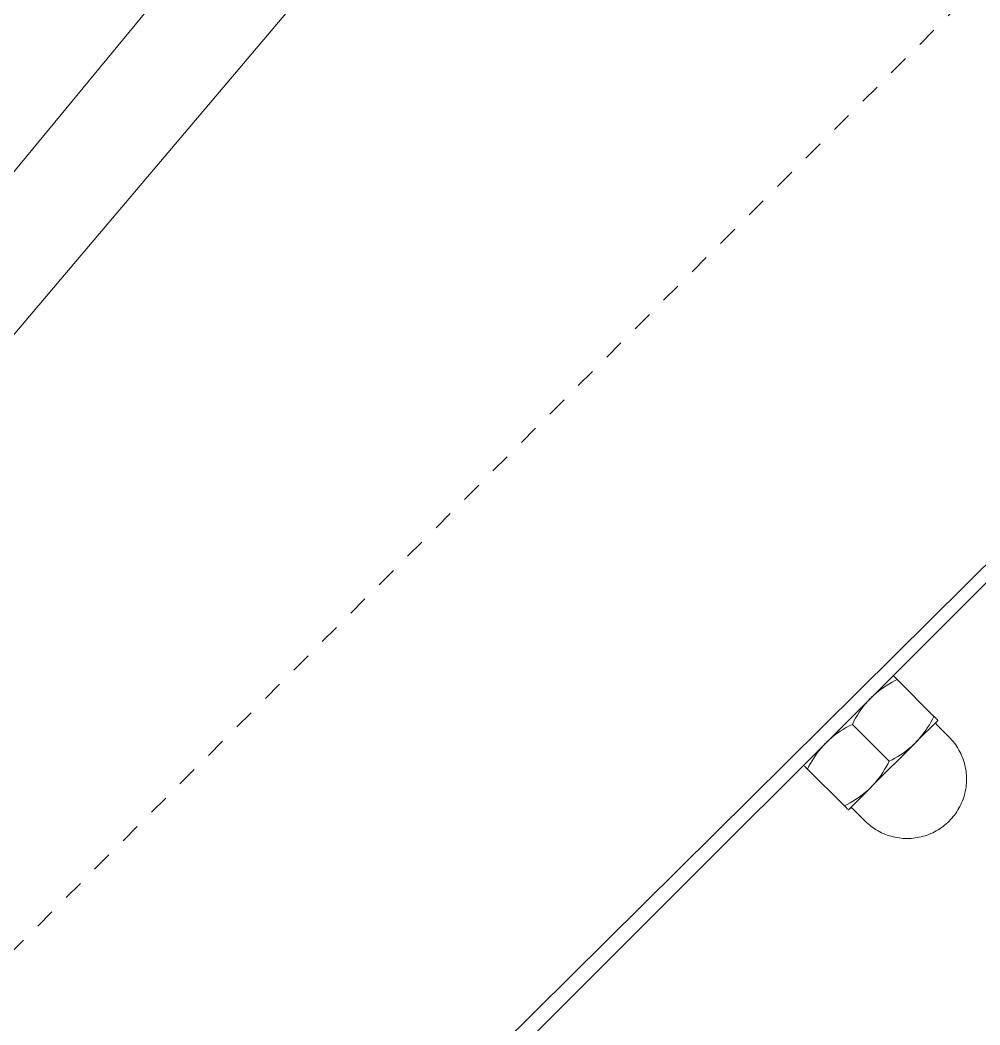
# Model space of a CAD drawing. Header units: inches. Extents: x -14 to 184, y -4 to 134.
# Drawn here: x 64.923 to 69.694, y 62.366 to 67.362 of the extents above; entities that cross this region are included whole.
import ezdxf

# ---------------------------------------------------------------- set-up
doc = ezdxf.new("R2010")
doc.units = ezdxf.units.IN
doc.linetypes.add('HIDDEN', pattern=[1.905, 1.27, -0.635])
doc.layers.add('ZANO_R', color=7, linetype='Continuous', lineweight=0)
doc.layers.add('ZANO_R_przerywana', color=250, linetype='HIDDEN', lineweight=0)

msp = doc.modelspace()

# ---------------------------------------------------------------- linework, layer by layer
at = {"layer": 'ZANO_R'}
for p, q in [((57.36583, 57.49544), (68.45687, 70.92605)), ((68.91115, 70.54621), (57.65686, 57.25211)), ((60.03716, 55.05177), (72.40729, 67.31441)), ((72.24184, 67.08196), (60.27113, 55.11125)), ((69.26328, 64.10301), (69.26309, 64.1032)), ((69.2636, 64.10269), (69.26343, 64.10286)), ((69.26409, 64.10221), (69.26386, 64.10244)), ((69.21546, 64.04419), (69.22846, 64.05286)), ((69.22846, 64.05286), (69.24172, 64.06111)), ((69.24172, 64.06111), (69.25524, 64.06894)), ((69.25524, 64.06894), (69.269, 64.07635)), ((69.26705, 64.09925), (69.26613, 64.10017)), ((69.26704, 64.09924), (69.26726, 64.09903)), ((69.26841, 64.09787), (69.26726, 64.09903)), ((69.26841, 64.09787), (69.26849, 64.0978)), ((69.26962, 64.09667), (69.26849, 64.0978)), ((69.269, 64.07635), (69.28298, 64.08331)), ((69.26962, 64.09667), (69.26987, 64.09642)), ((69.27093, 64.09536), (69.26987, 64.09642)), ((69.27093, 64.09536), (69.27138, 64.09491)), ((69.27225, 64.09404), (69.27138, 64.09491)), ((69.27225, 64.09404), (69.28076, 64.08553)), ((69.28298, 64.08331), (69.28076, 64.08553)), ((69.28298, 64.08331), (69.4659, 63.90038)), ((69.15491, 63.99499), (69.16639, 64.00558)), ((69.16639, 64.00558), (69.17819, 64.01581)), ((69.17819, 64.01581), (69.19032, 64.02566)), ((69.19032, 64.02566), (69.20274, 64.03512)), ((69.20274, 64.03512), (69.21546, 64.04419)), ((69.11464, 63.94905), (69.12545, 63.9626)), ((69.12545, 63.9626), (69.13673, 63.97577)), ((69.13673, 63.97577), (69.14846, 63.98854)), ((69.07632, 63.89133), (69.08514, 63.90625)), ((69.08514, 63.90625), (69.09447, 63.92086)), ((69.09447, 63.92086), (69.10431, 63.93513)), ((69.10431, 63.93513), (69.11464, 63.94905)), ((69.02954, 63.84455), (69.04476, 63.85284)), ((69.04476, 63.85284), (69.06027, 63.8606)), ((69.06027, 63.8606), (69.06802, 63.8761)), ((69.24319, 63.67767), (69.06027, 63.8606)), ((69.06802, 63.8761), (69.07632, 63.89133)), ((69.4858, 63.88049), (69.37649, 63.77119)), ((69.44303, 63.85797), (69.4345, 63.84436)), ((69.45112, 63.87186), (69.44303, 63.85797)), ((69.45874, 63.886), (69.45112, 63.87186)), ((69.4659, 63.90038), (69.45874, 63.886)), ((69.4659, 63.90038), (69.4686, 63.89769)), ((69.47021, 63.89608), (69.4686, 63.89768)), ((69.47021, 63.89608), (69.47129, 63.89499)), ((69.47221, 63.89408), (69.47129, 63.89499)), ((69.47221, 63.89408), (69.47397, 63.89232)), ((69.47409, 63.8922), (69.47397, 63.89232)), ((69.47409, 63.8922), (69.47531, 63.89098)), ((69.47586, 63.89043), (69.47531, 63.89098)), ((69.47586, 63.89043), (69.47663, 63.88966)), ((69.47595, 63.86657), (69.47596, 63.8669)), ((69.47596, 63.86623), (69.47595, 63.86657)), ((69.47596, 63.8669), (69.47598, 63.86724)), ((69.47598, 63.8659), (69.47596, 63.86623)), ((69.47598, 63.86724), (69.476, 63.86757)), ((69.47601, 63.86556), (69.47598, 63.8659)), ((69.476, 63.86757), (69.47604, 63.86791)), ((69.47605, 63.86523), (69.47601, 63.86556)), ((69.47604, 63.86791), (69.4761, 63.86824)), ((69.4761, 63.8649), (69.47605, 63.86523)), ((69.4761, 63.86824), (69.47616, 63.86857)), ((69.47616, 63.86457), (69.4761, 63.8649)), ((69.47616, 63.86857), (69.47623, 63.86889)), ((69.47623, 63.86424), (69.47616, 63.86457)), ((69.47623, 63.86889), (69.47632, 63.86922)), ((69.47632, 63.86391), (69.47623, 63.86424)), ((69.47632, 63.86922), (69.47641, 63.86954)), ((69.47642, 63.86359), (69.47632, 63.86391)), ((69.47641, 63.86954), (69.47652, 63.86986)), ((69.47652, 63.86327), (69.47642, 63.86359)), ((69.47652, 63.86986), (69.47664, 63.87017)), ((69.47664, 63.86296), (69.47652, 63.86327)), ((69.4775, 63.88879), (69.47663, 63.88965)), ((69.47664, 63.87017), (69.47676, 63.87048)), ((69.47677, 63.86265), (69.47664, 63.86296)), ((69.47676, 63.87048), (69.4769, 63.87079)), ((69.47691, 63.86234), (69.47677, 63.86265)), ((69.4769, 63.87079), (69.47705, 63.87109)), ((69.47706, 63.86204), (69.47691, 63.86234)), ((69.47705, 63.87109), (69.47721, 63.87139)), ((69.47722, 63.86175), (69.47706, 63.86204)), ((69.47721, 63.87139), (69.47738, 63.87168)), ((69.47739, 63.86146), (69.47722, 63.86175)), ((69.47738, 63.87168), (69.47756, 63.87196)), ((69.47757, 63.86117), (69.47739, 63.86146)), ((69.4775, 63.88879), (69.47795, 63.88834)), ((69.47756, 63.87196), (69.47775, 63.87224)), ((69.47776, 63.8609), (69.47757, 63.86117)), ((69.47775, 63.87224), (69.47795, 63.87251)), ((69.47795, 63.86063), (69.47776, 63.8609)), ((69.47901, 63.88728), (69.47795, 63.88833)), ((69.47795, 63.87251), (69.47815, 63.87277)), ((69.47816, 63.86036), (69.47795, 63.86063)), ((69.47815, 63.87277), (69.47837, 63.87303)), ((69.47838, 63.8601), (69.47816, 63.86036)), ((69.4786, 63.85986), (69.47838, 63.8601)), ((69.47884, 63.85961), (69.4786, 63.85986)), ((69.54147, 63.79698), (69.47884, 63.85961)), ((69.47901, 63.88728), (69.47926, 63.88702)), ((69.48039, 63.8859), (69.47926, 63.88702)), ((69.48039, 63.8859), (69.48056, 63.88573)), ((69.48162, 63.88467), (69.48056, 63.88573)), ((69.48162, 63.88467), (69.48184, 63.88445)), ((69.48271, 63.88359), (69.48184, 63.88445)), ((69.48368, 63.88262), (69.48308, 63.88321)), ((69.48441, 63.8819), (69.48426, 63.88204)), ((69.48501, 63.88129), (69.48481, 63.88149)), ((69.48544, 63.88085), (69.48529, 63.88101)), ((69.4858, 63.88049), (69.48555, 63.88075)), ((68.95826, 63.79541), (68.97182, 63.80622)), ((68.97182, 63.80622), (68.98574, 63.81655)), ((68.98574, 63.81655), (69.00001, 63.82639)), ((69.00001, 63.82639), (69.01462, 63.83573)), ((69.01462, 63.83573), (69.02954, 63.84455)), ((69.40631, 63.80528), (69.39608, 63.79289)), ((69.41613, 63.818), (69.40631, 63.80528)), ((69.42553, 63.83103), (69.41613, 63.818)), ((69.4345, 63.84436), (69.42553, 63.83103)), ((68.90506, 63.74267), (68.91529, 63.75448)), ((68.91529, 63.75448), (68.92588, 63.76596)), ((68.93233, 63.77241), (68.9451, 63.78414)), ((68.9451, 63.78414), (68.95826, 63.79541)), ((69.37177, 63.76647), (69.1544, 63.5491)), ((69.36274, 63.75812), (69.35069, 63.7475)), ((69.37444, 63.76914), (69.36274, 63.75812)), ((69.38545, 63.78084), (69.37444, 63.76914)), ((69.39608, 63.79289), (69.38545, 63.78084)), ((69.54147, 63.79698), (69.54848, 63.78973)), ((69.54848, 63.78973), (69.55524, 63.78224)), ((69.55524, 63.78224), (69.56173, 63.77453)), ((69.56173, 63.77453), (69.56796, 63.7666)), ((69.56796, 63.7666), (69.57391, 63.75846)), ((69.57391, 63.75846), (69.57959, 63.75013)), ((68.86801, 63.69241), (68.87667, 63.7054)), ((68.87667, 63.7054), (68.88574, 63.71812)), ((68.88574, 63.71812), (68.89521, 63.73055)), ((68.89521, 63.73055), (68.90506, 63.74267)), ((69.29922, 63.70908), (69.2856, 63.70055)), ((69.31255, 63.71805), (69.29922, 63.70908)), ((69.32558, 63.72745), (69.31255, 63.71805)), ((69.3383, 63.73727), (69.32558, 63.72745)), ((69.35069, 63.7475), (69.3383, 63.73727)), ((69.57959, 63.75013), (69.58497, 63.74161)), ((69.58497, 63.74161), (69.59006, 63.7329)), ((69.59006, 63.7329), (69.59485, 63.72403)), ((69.59485, 63.72403), (69.59934, 63.715)), ((69.59934, 63.715), (69.60351, 63.70582)), ((69.60351, 63.70582), (69.60737, 63.69651)), ((68.81766, 63.65778), (68.81795, 63.65749)), ((68.81801, 63.65743), (68.81817, 63.65726)), ((68.81862, 63.65681), (68.81865, 63.65678)), ((68.8229, 63.65255), (68.82299, 63.65245)), ((68.82299, 63.65245), (68.82307, 63.65238)), ((68.82307, 63.65238), (68.82436, 63.65108)), ((68.83756, 63.63789), (68.84452, 63.65187)), ((68.84452, 63.65187), (68.85192, 63.66563)), ((68.85192, 63.66563), (68.85976, 63.67914)), ((68.85976, 63.67914), (68.86801, 63.69241)), ((69.23603, 63.66329), (69.22841, 63.64915)), ((69.24319, 63.67767), (69.23603, 63.66329)), ((69.25758, 63.68484), (69.24319, 63.67767)), ((69.27172, 63.69246), (69.25758, 63.68484)), ((69.2856, 63.70055), (69.27172, 63.69246)), ((69.60737, 63.69651), (69.61091, 63.68707)), ((69.61091, 63.68707), (69.61412, 63.67751)), ((69.61412, 63.67751), (69.61701, 63.66785)), ((69.61701, 63.66785), (69.61956, 63.6581)), ((69.61956, 63.6581), (69.62178, 63.64826)), ((68.82436, 63.65108), (68.82445, 63.651)), ((68.82445, 63.651), (68.82588, 63.64957)), ((68.82588, 63.64957), (68.82596, 63.64949)), ((68.82596, 63.64949), (68.82753, 63.64792)), ((68.82753, 63.64792), (68.83756, 63.63789)), ((68.83756, 63.63789), (69.02048, 63.45496)), ((69.20282, 63.60832), (69.19342, 63.59529)), ((69.21179, 63.62165), (69.20282, 63.60832)), ((69.22032, 63.63526), (69.21179, 63.62165)), ((69.22841, 63.64915), (69.22032, 63.63526)), ((69.62178, 63.64826), (69.62366, 63.63836)), ((69.62366, 63.63836), (69.62521, 63.62839)), ((69.62521, 63.62839), (69.62641, 63.61838)), ((69.62641, 63.61838), (69.62727, 63.60834)), ((69.62727, 63.60834), (69.62779, 63.59827)), ((69.16274, 63.55813), (69.15173, 63.54643)), ((69.17337, 63.57018), (69.16274, 63.55813)), ((69.1836, 63.58257), (69.17337, 63.57018)), ((69.19342, 63.59529), (69.1836, 63.58257)), ((69.62641, 63.55799), (69.62521, 63.54798)), ((69.62727, 63.56803), (69.62641, 63.55799)), ((69.62779, 63.5781), (69.62727, 63.56803)), ((69.62779, 63.59827), (69.62796, 63.58818)), ((69.62796, 63.58818), (69.62779, 63.5781)), ((69.14968, 63.54438), (69.04037, 63.43507)), ((69.10287, 63.50474), (69.08984, 63.49534)), ((69.11559, 63.51456), (69.10287, 63.50474)), ((69.12798, 63.52479), (69.11559, 63.51456)), ((69.14003, 63.53541), (69.12798, 63.52479)), ((69.15173, 63.54643), (69.14003, 63.53541)), ((69.61701, 63.50852), (69.61412, 63.49886)), ((69.61956, 63.51827), (69.61701, 63.50852)), ((69.62178, 63.52811), (69.61956, 63.51827)), ((69.62366, 63.53801), (69.62178, 63.52811)), ((69.62521, 63.54798), (69.62366, 63.53801)), ((69.03487, 63.46212), (69.02048, 63.45496)), ((69.02048, 63.45496), (69.02867, 63.44678)), ((69.04901, 63.46975), (69.03487, 63.46212)), ((69.06289, 63.47783), (69.04901, 63.46975)), ((69.07651, 63.48637), (69.06289, 63.47783)), ((69.08984, 63.49534), (69.07651, 63.48637)), ((69.59485, 63.45234), (69.59006, 63.44347)), ((69.59934, 63.46137), (69.59485, 63.45234)), ((69.60351, 63.47055), (69.59934, 63.46137)), ((69.60737, 63.47986), (69.60351, 63.47055)), ((69.61091, 63.4893), (69.60737, 63.47986)), ((69.61412, 63.49886), (69.61091, 63.4893)), ((69.02867, 63.44678), (69.03514, 63.44031)), ((69.03514, 63.44031), (69.0362, 63.43925)), ((69.0362, 63.43924), (69.03641, 63.43903)), ((69.03883, 63.4366), (69.03958, 63.43586)), ((69.03963, 63.43581), (69.04002, 63.43542)), ((69.04005, 63.43539), (69.04037, 63.43507)), ((69.04784, 63.4425), (69.0481, 63.44272)), ((69.0481, 63.44272), (69.04837, 63.44293)), ((69.04837, 63.44293), (69.04865, 63.44313)), ((69.04865, 63.44313), (69.04893, 63.44333)), ((69.04893, 63.44333), (69.04922, 63.44351)), ((69.04922, 63.44351), (69.04952, 63.44368)), ((69.04952, 63.44368), (69.04983, 63.44384)), ((69.04983, 63.44384), (69.05013, 63.44399)), ((69.05013, 63.44399), (69.05045, 63.44413)), ((69.05045, 63.44413), (69.05077, 63.44426)), ((69.05077, 63.44426), (69.05109, 63.44438)), ((69.05109, 63.44438), (69.05142, 63.44448)), ((69.05142, 63.44448), (69.05175, 63.44458)), ((69.05175, 63.44458), (69.05208, 63.44466)), ((69.05208, 63.44466), (69.05242, 63.44473)), ((69.05242, 63.44473), (69.05275, 63.44479)), ((69.05275, 63.44479), (69.05309, 63.44484)), ((69.05309, 63.44484), (69.05344, 63.44488)), ((69.05344, 63.44488), (69.05378, 63.4449)), ((69.05378, 63.4449), (69.05412, 63.44491)), ((69.05412, 63.44491), (69.05447, 63.44491)), ((69.05447, 63.44491), (69.05481, 63.4449)), ((69.05481, 63.4449), (69.05515, 63.44488)), ((69.05515, 63.44488), (69.05549, 63.44484)), ((69.05549, 63.44484), (69.05583, 63.44479)), ((69.05583, 63.44479), (69.05617, 63.44473)), ((69.05617, 63.44473), (69.05651, 63.44466)), ((69.05651, 63.44466), (69.05684, 63.44458)), ((69.05684, 63.44458), (69.05717, 63.44448)), ((69.05717, 63.44448), (69.0575, 63.44438)), ((69.0575, 63.44438), (69.05782, 63.44426)), ((69.05782, 63.44426), (69.05814, 63.44413)), ((69.05814, 63.44413), (69.05845, 63.44399)), ((69.05845, 63.44399), (69.05876, 63.44384)), ((69.05876, 63.44384), (69.05907, 63.44368)), ((69.05907, 63.44368), (69.05936, 63.44351)), ((69.05936, 63.44351), (69.05965, 63.44333)), ((69.05965, 63.44333), (69.05994, 63.44313)), ((69.05994, 63.44313), (69.06022, 63.44293)), ((69.06022, 63.44293), (69.06049, 63.44272)), ((69.06049, 63.44272), (69.06075, 63.4425)), ((69.06075, 63.4425), (69.06101, 63.44227)), ((69.06101, 63.44227), (69.06125, 63.44203)), ((69.06125, 63.44203), (69.12389, 63.37939)), ((69.56173, 63.40184), (69.55524, 63.39413)), ((69.56796, 63.40977), (69.56173, 63.40184)), ((69.57391, 63.41791), (69.56796, 63.40977)), ((69.57959, 63.42624), (69.57391, 63.41791)), ((69.58497, 63.43476), (69.57959, 63.42624)), ((69.59006, 63.44347), (69.58497, 63.43476)), ((69.13114, 63.37239), (69.12389, 63.37939)), ((69.13863, 63.36563), (69.13114, 63.37239)), ((69.14634, 63.35914), (69.13863, 63.36563)), ((69.15427, 63.35291), (69.14634, 63.35914)), ((69.1624, 63.34695), (69.15427, 63.35291)), ((69.5111, 63.35291), (69.50296, 63.34695)), ((69.51903, 63.35914), (69.5111, 63.35291)), ((69.52674, 63.36563), (69.51903, 63.35914)), ((69.53422, 63.37239), (69.52674, 63.36563)), ((69.54147, 63.37939), (69.53422, 63.37239)), ((69.54848, 63.38664), (69.54147, 63.37939)), ((69.55524, 63.39413), (69.54848, 63.38664)), ((69.17074, 63.34128), (69.1624, 63.34695)), ((69.17926, 63.3359), (69.17074, 63.34128)), ((69.18796, 63.3308), (69.17926, 63.3359)), ((69.19684, 63.32601), (69.18796, 63.3308)), ((69.20587, 63.32153), (69.19684, 63.32601)), ((69.21504, 63.31735), (69.20587, 63.32153)), ((69.22436, 63.3135), (69.21504, 63.31735)), ((69.2338, 63.30996), (69.22436, 63.3135)), ((69.24336, 63.30674), (69.2338, 63.30996)), ((69.25302, 63.30386), (69.24336, 63.30674)), ((69.26277, 63.3013), (69.25302, 63.30386)), ((69.41235, 63.30386), (69.40259, 63.3013)), ((69.42201, 63.30674), (69.41235, 63.30386)), ((69.43156, 63.30996), (69.42201, 63.30674)), ((69.44101, 63.3135), (69.43156, 63.30996)), ((69.45032, 63.31735), (69.44101, 63.3135)), ((69.4595, 63.32153), (69.45032, 63.31735)), ((69.46853, 63.32601), (69.4595, 63.32153)), ((69.4774, 63.3308), (69.46853, 63.32601)), ((69.4861, 63.3359), (69.4774, 63.3308)), ((69.49463, 63.34128), (69.4861, 63.3359)), ((69.50296, 63.34695), (69.49463, 63.34128)), ((69.27261, 63.29909), (69.26277, 63.3013)), ((69.28251, 63.2972), (69.27261, 63.29909)), ((69.29248, 63.29566), (69.28251, 63.2972)), ((69.30249, 63.29446), (69.29248, 63.29566)), ((69.31253, 63.2936), (69.30249, 63.29446)), ((69.3226, 63.29308), (69.31253, 63.2936)), ((69.33268, 63.29291), (69.3226, 63.29308)), ((69.34276, 63.29308), (69.33268, 63.29291)), ((69.35283, 63.2936), (69.34276, 63.29308)), ((69.36288, 63.29446), (69.35283, 63.2936)), ((69.37289, 63.29566), (69.36288, 63.29446)), ((69.38285, 63.2972), (69.37289, 63.29566)), ((69.39276, 63.29909), (69.38285, 63.2972)), ((69.40259, 63.3013), (69.39276, 63.29909))]:
    msp.add_line(p, q, dxfattribs=at)
at = {"layer": 'ZANO_R_przerywana', "ltscale": 0.05}
msp.add_line((70.73854, 68.58526), (58.76784, 56.61455), dxfattribs=at)

doc.saveas('drawing.dxf')
